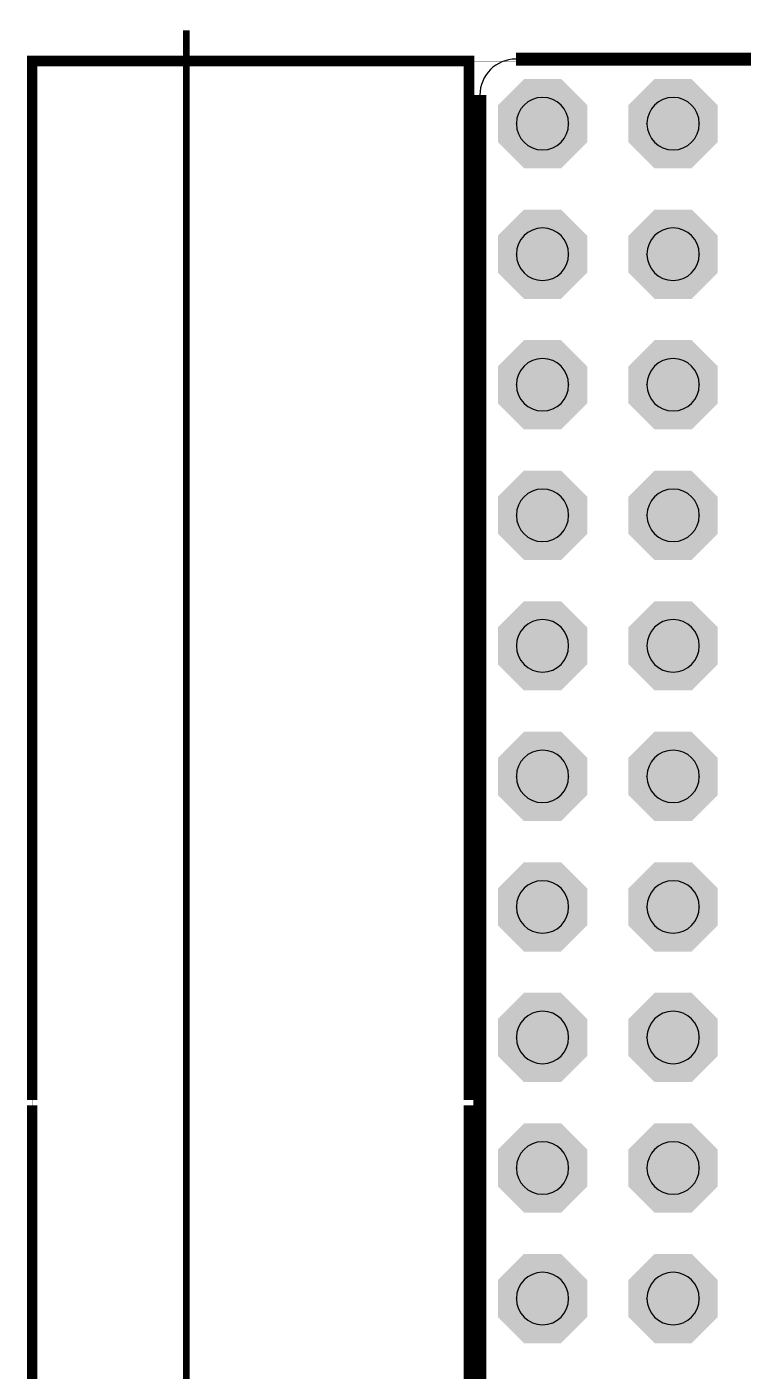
# Model space of a CAD drawing. Extents: x -347 to 2944, y -33 to 1648.
# Drawn here: x -347 to 202, y 589 to 1619 of the extents above; entities that cross this region are included whole.
import ezdxf

# ---------------------------------------------------------------- set-up
doc = ezdxf.new("R2010")
doc.units = 9
for name, color, linetype, true_color in [('BoardOutline', 7, 'Continuous', 0xff00ff), ('Document', 7, 'Continuous', 0xffffff), ('Multi-Layer', 7, 'Continuous', 0xc0c0c0)]:
    doc.layers.add(name, color=color, linetype=linetype, true_color=true_color)

msp = doc.modelspace()

# ---------------------------------------------------------------- hatches: boundary and pattern name
at = {"layer": 'Document'}
for points in [[(58, 1535), (58, 1555), (38, 1555), (38, 1535)], [(158, 1535), (158, 1555), (138, 1555), (138, 1535)], [(58, 1435), (58, 1455), (38, 1455), (38, 1435)], [(158, 1435), (158, 1455), (138, 1455), (138, 1435)], [(58, 1335), (58, 1355), (38, 1355), (38, 1335)], [(158, 1335), (158, 1355), (138, 1355), (138, 1335)], [(58, 1235), (58, 1255), (38, 1255), (38, 1235)], [(158, 1235), (158, 1255), (138, 1255), (138, 1235)], [(58, 1135), (58, 1155), (38, 1155), (38, 1135)], [(158, 1135), (158, 1155), (138, 1155), (138, 1135)], [(58, 1035), (58, 1055), (38, 1055), (38, 1035)], [(158, 1035), (158, 1055), (138, 1055), (138, 1035)], [(58, 935), (58, 955), (38, 955), (38, 935)], [(158, 935), (158, 955), (138, 955), (138, 935)], [(58, 835), (58, 855), (38, 855), (38, 835)], [(158, 835), (158, 855), (138, 855), (138, 835)], [(58, 735), (58, 755), (38, 755), (38, 735)], [(158, 735), (158, 755), (138, 755), (138, 735)], [(58, 635), (58, 655), (38, 655), (38, 635)], [(158, 635), (158, 655), (138, 655), (138, 635)]]:
    msp.add_hatch(color=256, dxfattribs=at).paths.add_polyline_path(points)
at = {"layer": 'Multi-Layer'}
for points in [[(33.8, 1579.2), (13.8, 1559.2), (13.8, 1530.8), (33.8, 1510.8), (62.2, 1510.8), (82.2, 1530.8), (82.2, 1559.2), (62.2, 1579.2)], [(133.8, 1579.2), (113.8, 1559.2), (113.8, 1530.8), (133.8, 1510.8), (162.2, 1510.8), (182.2, 1530.8), (182.2, 1559.2), (162.2, 1579.2)], [(33.8, 1479.2), (13.8, 1459.2), (13.8, 1430.8), (33.8, 1410.8), (62.2, 1410.8), (82.2, 1430.8), (82.2, 1459.2), (62.2, 1479.2)], [(133.8, 1479.2), (113.8, 1459.2), (113.8, 1430.8), (133.8, 1410.8), (162.2, 1410.8), (182.2, 1430.8), (182.2, 1459.2), (162.2, 1479.2)], [(33.8, 1379.2), (13.8, 1359.2), (13.8, 1330.8), (33.8, 1310.8), (62.2, 1310.8), (82.2, 1330.8), (82.2, 1359.2), (62.2, 1379.2)], [(133.8, 1379.2), (113.8, 1359.2), (113.8, 1330.8), (133.8, 1310.8), (162.2, 1310.8), (182.2, 1330.8), (182.2, 1359.2), (162.2, 1379.2)], [(33.8, 1279.2), (13.8, 1259.2), (13.8, 1230.8), (33.8, 1210.8), (62.2, 1210.8), (82.2, 1230.8), (82.2, 1259.2), (62.2, 1279.2)], [(133.8, 1279.2), (113.8, 1259.2), (113.8, 1230.8), (133.8, 1210.8), (162.2, 1210.8), (182.2, 1230.8), (182.2, 1259.2), (162.2, 1279.2)], [(33.8, 1179.2), (13.8, 1159.2), (13.8, 1130.8), (33.8, 1110.8), (62.2, 1110.8), (82.2, 1130.8), (82.2, 1159.2), (62.2, 1179.2)], [(133.8, 1179.2), (113.8, 1159.2), (113.8, 1130.8), (133.8, 1110.8), (162.2, 1110.8), (182.2, 1130.8), (182.2, 1159.2), (162.2, 1179.2)], [(33.8, 1079.2), (13.8, 1059.2), (13.8, 1030.8), (33.8, 1010.8), (62.2, 1010.8), (82.2, 1030.8), (82.2, 1059.2), (62.2, 1079.2)], [(133.8, 1079.2), (113.8, 1059.2), (113.8, 1030.8), (133.8, 1010.8), (162.2, 1010.8), (182.2, 1030.8), (182.2, 1059.2), (162.2, 1079.2)], [(33.8, 979.2), (13.8, 959.2), (13.8, 930.8), (33.8, 910.8), (62.2, 910.8), (82.2, 930.8), (82.2, 959.2), (62.2, 979.2)], [(133.8, 979.2), (113.8, 959.2), (113.8, 930.8), (133.8, 910.8), (162.2, 910.8), (182.2, 930.8), (182.2, 959.2), (162.2, 979.2)], [(33.8, 879.2), (13.8, 859.2), (13.8, 830.8), (33.8, 810.8), (62.2, 810.8), (82.2, 830.8), (82.2, 859.2), (62.2, 879.2)], [(133.8, 879.2), (113.8, 859.2), (113.8, 830.8), (133.8, 810.8), (162.2, 810.8), (182.2, 830.8), (182.2, 859.2), (162.2, 879.2)], [(33.8, 779.2), (13.8, 759.2), (13.8, 730.8), (33.8, 710.8), (62.2, 710.8), (82.2, 730.8), (82.2, 759.2), (62.2, 779.2)], [(133.8, 779.2), (113.8, 759.2), (113.8, 730.8), (133.8, 710.8), (162.2, 710.8), (182.2, 730.8), (182.2, 759.2), (162.2, 779.2)], [(33.8, 679.2), (13.8, 659.2), (13.8, 630.8), (33.8, 610.8), (62.2, 610.8), (82.2, 630.8), (82.2, 659.2), (62.2, 679.2)], [(133.8, 679.2), (113.8, 659.2), (113.8, 630.8), (133.8, 610.8), (162.2, 610.8), (182.2, 630.8), (182.2, 659.2), (162.2, 679.2)]]:
    msp.add_hatch(color=256, dxfattribs=at).paths.add_polyline_path(points)

# ---------------------------------------------------------------- linework, layer by layer
at = {"layer": 'BoardOutline', "const_width": 10}
for points in [[(27.6, 1594.5), (936.8, 1594.5)], [(0, 27.6), (0, 1566.9)]]:
    msp.add_lwpolyline(points, dxfattribs=at)
at = {"layer": 'BoardOutline'}
msp.add_arc((27.6, 1566.9), 27.6, 90, 179.9792, dxfattribs=at)
at = {"layer": 'Document'}
for points, const_width in [([(-224.8, 769.4), (-224.8, 1616.6)], 5), ([(-342.9, 797), (-342.9, 1593), (-8.3, 1593), (-8.3, 797)], 8), ([(-224.8, -30.6), (-224.8, 816.7)], 5), ([(-8.3, 793), (-8.3, -3), (-342.9, -3), (-342.9, 793)], 8)]:
    msp.add_lwpolyline(points, dxfattribs=dict(at, const_width=const_width))
at = {"layer": 'Document', "const_width": 0.39}
msp.add_lwpolyline([(-342.9, 797.4), (-342.9, -2.6), (283, -2.6), (283, 797.4), (283, 1592.6), (-342.9, 1592.6), (-342.9, 797.4)], close=True, dxfattribs=at)
at = {"layer": 'Multi-Layer'}
for points in [[(28, 1545.1), (28, 1544.9)], [(68, 1545.1), (68, 1544.9)], [(128, 1545.1), (128, 1544.9)], [(168, 1545.1), (168, 1544.9)], [(28, 1445.1), (28, 1444.9)], [(68, 1445.1), (68, 1444.9)], [(128, 1445.1), (128, 1444.9)], [(168, 1445.1), (168, 1444.9)], [(28, 1345.1), (28, 1344.9)], [(68, 1345.1), (68, 1344.9)], [(128, 1345.1), (128, 1344.9)], [(168, 1345.1), (168, 1344.9)], [(28, 1245.1), (28, 1244.9)], [(68, 1245.1), (68, 1244.9)], [(128, 1245.1), (128, 1244.9)], [(168, 1245.1), (168, 1244.9)], [(28, 1145.1), (28, 1144.9)], [(68, 1145.1), (68, 1144.9)], [(128, 1145.1), (128, 1144.9)], [(168, 1145.1), (168, 1144.9)], [(28, 1045.1), (28, 1044.9)], [(68, 1045.1), (68, 1044.9)], [(128, 1045.1), (128, 1044.9)], [(168, 1045.1), (168, 1044.9)], [(28, 945.1), (28, 944.9)], [(68, 945.1), (68, 944.9)], [(128, 945.1), (128, 944.9)], [(168, 945.1), (168, 944.9)], [(28, 845.1), (28, 844.9)], [(68, 845.1), (68, 844.9)], [(128, 845.1), (128, 844.9)], [(168, 845.1), (168, 844.9)], [(28, 745.1), (28, 744.9)], [(68, 745.1), (68, 744.9)], [(128, 745.1), (128, 744.9)], [(168, 745.1), (168, 744.9)], [(28, 645.1), (28, 644.9)], [(68, 645.1), (68, 644.9)], [(128, 645.1), (128, 644.9)], [(168, 645.1), (168, 644.9)]]:
    msp.add_lwpolyline(points, close=True, dxfattribs=at)
for centre, start, end in [((48, 1545.1), 360, 180), ((148, 1545.1), 360, 180), ((48, 1544.9), 180, 360), ((148, 1544.9), 180, 360), ((48, 1445.1), 360, 180), ((148, 1445.1), 360, 180), ((48, 1444.9), 180, 360), ((148, 1444.9), 180, 360), ((48, 1345.1), 360, 180), ((148, 1345.1), 360, 180), ((48, 1344.9), 180, 360), ((148, 1344.9), 180, 360), ((48, 1245.1), 360, 180), ((148, 1245.1), 360, 180), ((48, 1244.9), 180, 360), ((148, 1244.9), 180, 360), ((48, 1145.1), 360, 180), ((148, 1145.1), 360, 180), ((48, 1144.9), 180, 360), ((148, 1144.9), 180, 360), ((48, 1045.1), 360, 180), ((148, 1045.1), 360, 180), ((48, 1044.9), 180, 360), ((148, 1044.9), 180, 360), ((48, 945.1), 360, 180), ((148, 945.1), 360, 180), ((48, 944.9), 180, 360), ((148, 944.9), 180, 360), ((48, 845.1), 360, 180), ((148, 845.1), 360, 180), ((48, 844.9), 180, 360), ((148, 844.9), 180, 360), ((48, 745.1), 360, 180), ((148, 745.1), 360, 180), ((48, 744.9), 180, 360), ((148, 744.9), 180, 360), ((48, 645.1), 360, 180), ((148, 645.1), 360, 180), ((48, 644.9), 180, 360), ((148, 644.9), 180, 360)]:
    msp.add_arc(centre, 20, start, end, dxfattribs=at)

doc.saveas('drawing.dxf')
